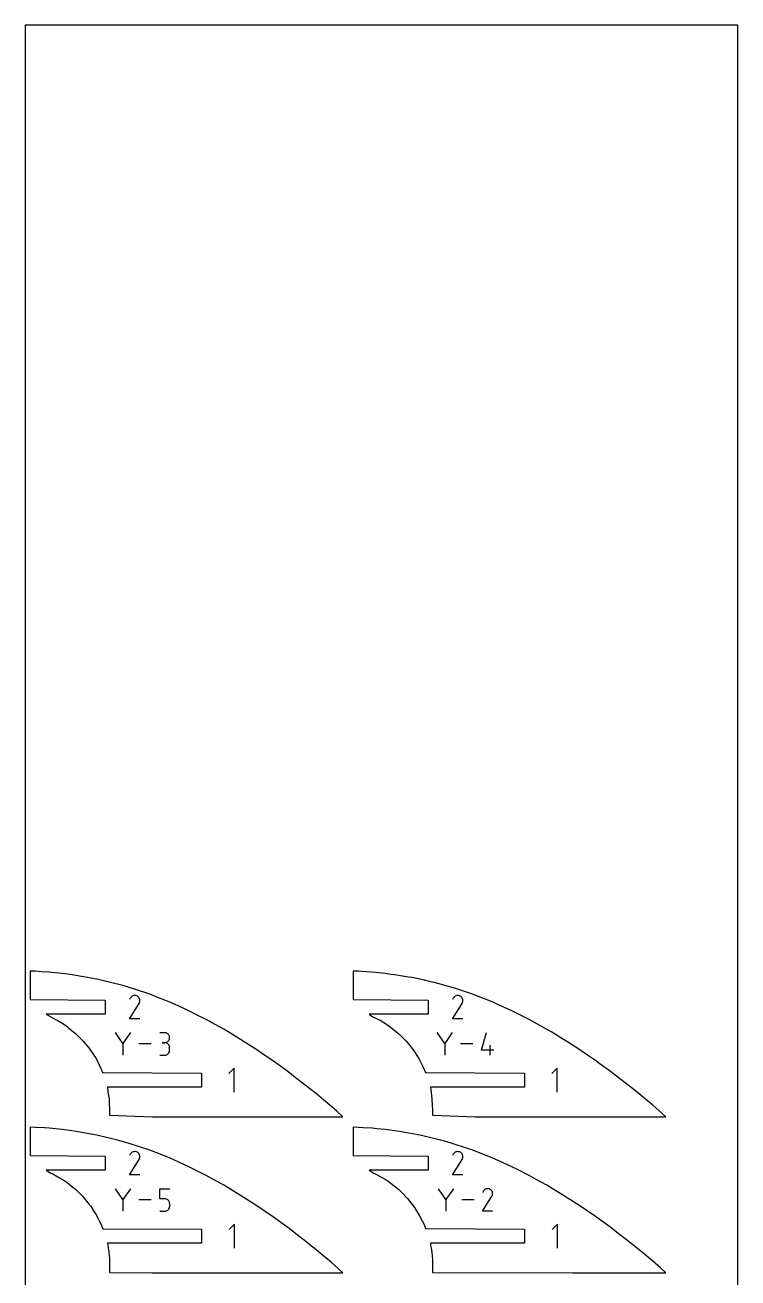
# Model space of a CAD drawing. Extents: x 0 to 8.5, y 0 to 30.
# Drawn here: x 0 to 8.5, y 15.07 to 30 of the extents above; entities that cross this region are included whole.
import ezdxf

# ---------------------------------------------------------------- set-up
doc = ezdxf.new("R2010")
doc.units = 0

msp = doc.modelspace()

# ---------------------------------------------------------------- linework, layer by layer
at = {"layer": 'annotation', "color": 1}
for p, q in [((1.254546, 18.40218), (1.24645, 18.386649)), ((1.260971, 18.41129), (1.254546, 18.40218)), ((1.268679, 18.418896), (1.260971, 18.41129)), ((1.277437, 18.424935), (1.268679, 18.418896)), ((1.287009, 18.429347), (1.277437, 18.424935)), ((1.297161, 18.43207), (1.287009, 18.429347)), ((1.307659, 18.433045), (1.297161, 18.43207)), ((1.318269, 18.43221), (1.307659, 18.433045)), ((1.328756, 18.429504), (1.318269, 18.43221)), ((1.338884, 18.424866), (1.328756, 18.429504)), ((1.347944, 18.418433), (1.338884, 18.424866)), ((1.338884, 18.424866), (1.338884, 18.424866)), ((1.355518, 18.410714), (1.347944, 18.418433)), ((1.361541, 18.401944), (1.355518, 18.410714)), ((1.365944, 18.392362), (1.361541, 18.401944)), ((1.36866, 18.382202), (1.365944, 18.392362)), ((1.369622, 18.371702), (1.36866, 18.382202)), ((1.368762, 18.361099), (1.369622, 18.371702)), ((5.105103, 18.402179), (5.097007, 18.386648)), ((5.111528, 18.411289), (5.105103, 18.402179)), ((5.119236, 18.418895), (5.111528, 18.411289)), ((5.127994, 18.424934), (5.119236, 18.418895)), ((5.137566, 18.429345), (5.127994, 18.424934)), ((5.147718, 18.432069), (5.137566, 18.429345)), ((5.158216, 18.433044), (5.147718, 18.432069)), ((5.168826, 18.432209), (5.158216, 18.433044)), ((5.179312, 18.429503), (5.168826, 18.432209)), ((5.189441, 18.424865), (5.179312, 18.429503)), ((5.1985, 18.418432), (5.189441, 18.424865)), ((5.189441, 18.424865), (5.189441, 18.424865)), ((5.206074, 18.410713), (5.1985, 18.418432)), ((5.212097, 18.401944), (5.206074, 18.410713)), ((5.2165, 18.392361), (5.212097, 18.401944)), ((5.219216, 18.382201), (5.2165, 18.392361)), ((5.220178, 18.371702), (5.219216, 18.382201)), ((5.219319, 18.361098), (5.220178, 18.371702)), ((1.246276, 18.155414), (1.360213, 18.338839)), ((1.360213, 18.338839), (1.360349, 18.339007)), ((1.360213, 18.338839), (1.360213, 18.338839)), ((1.360349, 18.339007), (1.36048, 18.339177)), ((1.36048, 18.339177), (1.360606, 18.33935)), ((1.360606, 18.33935), (1.360728, 18.339527)), ((1.360728, 18.339527), (1.360847, 18.33971)), ((1.360847, 18.33971), (1.360963, 18.3399)), ((1.360963, 18.3399), (1.361079, 18.340099)), ((1.361079, 18.340099), (1.361194, 18.340308)), ((1.361194, 18.340308), (1.36131, 18.340528)), ((1.36131, 18.340528), (1.366014, 18.350629)), ((1.36131, 18.340528), (1.36131, 18.340528)), ((1.366014, 18.350629), (1.368762, 18.361099)), ((5.096833, 18.155416), (5.210769, 18.338838)), ((5.210769, 18.338838), (5.210905, 18.339007)), ((5.210769, 18.338838), (5.210769, 18.338838)), ((5.210905, 18.339007), (5.211036, 18.339177)), ((5.211036, 18.339177), (5.211162, 18.33935)), ((5.211162, 18.33935), (5.211284, 18.339527)), ((5.211284, 18.339527), (5.211403, 18.33971)), ((5.211403, 18.33971), (5.21152, 18.3399)), ((5.21152, 18.3399), (5.211635, 18.340098)), ((5.211635, 18.340098), (5.21175, 18.340307)), ((5.21175, 18.340307), (5.211866, 18.340527)), ((5.211866, 18.340527), (5.21657, 18.350628)), ((5.211866, 18.340527), (5.211866, 18.340527)), ((5.21657, 18.350628), (5.219319, 18.361098)), ((1.36958, 18.155414), (1.246276, 18.155414)), ((5.220136, 18.155416), (5.096833, 18.155416)), ((1.167777, 17.861755), (1.078293, 17.991162)), ((1.257245, 17.991162), (1.167777, 17.861755)), ((1.664711, 17.990842), (1.605139, 17.990842)), ((1.675425, 17.98988), (1.664711, 17.990842)), ((1.685507, 17.987109), (1.675425, 17.98988)), ((1.694788, 17.982698), (1.685507, 17.987109)), ((1.703102, 17.976819), (1.694788, 17.982698)), ((1.71028, 17.969641), (1.703102, 17.976819)), ((1.716155, 17.961335), (1.71028, 17.969641)), ((1.720559, 17.952072), (1.716155, 17.961335)), ((1.723324, 17.942021), (1.720559, 17.952072)), ((1.720559, 17.910548), (1.723324, 17.920637)), ((1.724283, 17.931354), (1.723324, 17.942021)), ((1.723324, 17.920637), (1.724283, 17.931354)), ((1.724283, 17.931354), (1.724283, 17.931354)), ((5.003446, 17.861755), (4.913962, 17.991162)), ((5.092914, 17.991162), (5.003446, 17.861755)), ((5.440808, 17.782525), (5.500296, 17.991153)), ((1.167777, 17.872169), (1.167777, 17.722877)), ((1.504564, 17.857019), (1.357879, 17.857019)), ((1.664711, 17.871698), (1.634883, 17.871698)), ((1.634883, 17.871698), (1.664711, 17.871698)), ((1.664711, 17.871698), (1.675425, 17.87266)), ((1.675425, 17.870736), (1.664711, 17.871698)), ((1.664711, 17.871698), (1.664711, 17.871698)), ((1.675425, 17.87266), (1.685507, 17.875433)), ((1.685507, 17.867965), (1.675425, 17.870736)), ((1.685507, 17.875433), (1.694788, 17.879848)), ((1.694788, 17.863554), (1.685507, 17.867965)), ((1.694788, 17.879848), (1.703102, 17.885736)), ((1.703102, 17.857674), (1.694788, 17.863554)), ((1.703102, 17.885736), (1.71028, 17.892928)), ((1.71028, 17.850496), (1.703102, 17.857674)), ((1.71028, 17.892928), (1.716155, 17.901255)), ((1.716155, 17.842191), (1.71028, 17.850496)), ((1.716155, 17.901255), (1.720559, 17.910548)), ((1.720559, 17.832927), (1.716155, 17.842191)), ((1.723324, 17.822877), (1.720559, 17.832927)), ((1.720559, 17.761657), (1.723324, 17.77171)), ((1.724283, 17.81221), (1.723324, 17.822877)), ((1.723324, 17.77171), (1.724283, 17.782382)), ((1.724283, 17.782382), (1.724283, 17.81221)), ((1.724283, 17.81221), (1.724283, 17.81221)), ((5.003446, 17.872169), (5.003446, 17.722877)), ((5.340232, 17.857019), (5.193548, 17.857019)), ((5.589763, 17.782525), (5.440808, 17.782525)), ((5.545114, 17.722885), (5.545114, 17.842029)), ((1.605139, 17.722894), (1.664711, 17.722894)), ((1.664711, 17.722894), (1.675425, 17.723855)), ((1.664711, 17.722894), (1.664711, 17.722894)), ((1.675425, 17.723855), (1.685507, 17.726625)), ((1.685507, 17.726625), (1.694788, 17.731034)), ((1.694788, 17.731034), (1.703102, 17.736911)), ((1.703102, 17.736911), (1.71028, 17.744088)), ((1.71028, 17.744088), (1.716155, 17.752393)), ((1.716155, 17.752393), (1.720559, 17.761657)), ((2.494734, 17.566332), (2.431704, 17.503284)), ((2.494734, 17.282812), (2.494734, 17.566332)), ((6.345284, 17.566332), (6.282254, 17.503284)), ((6.345284, 17.282812), (6.345284, 17.566332)), ((1.24666, 16.295808), (1.360626, 16.479279)), ((1.254932, 16.542637), (1.246834, 16.527102)), ((1.261359, 16.55175), (1.254932, 16.542637)), ((1.269069, 16.559357), (1.261359, 16.55175)), ((1.277829, 16.565397), (1.269069, 16.559357)), ((1.287404, 16.56981), (1.277829, 16.565397)), ((1.297559, 16.572535), (1.287404, 16.56981)), ((1.30806, 16.57351), (1.297559, 16.572535)), ((1.318672, 16.572674), (1.30806, 16.57351)), ((1.329161, 16.569968), (1.318672, 16.572674)), ((1.339293, 16.565329), (1.329161, 16.569968)), ((1.348354, 16.558894), (1.339293, 16.565329)), ((1.339293, 16.565329), (1.339293, 16.565329)), ((1.355931, 16.551173), (1.348354, 16.558894)), ((1.361955, 16.542401), (1.355931, 16.551173)), ((1.360626, 16.479279), (1.360763, 16.479448)), ((1.360626, 16.479279), (1.360626, 16.479279)), ((1.360763, 16.479448), (1.360893, 16.479618)), ((1.360893, 16.479618), (1.361019, 16.479791)), ((1.361019, 16.479791), (1.361141, 16.479968)), ((1.361141, 16.479968), (1.36126, 16.480151)), ((1.36126, 16.480151), (1.361377, 16.480341)), ((1.361377, 16.480341), (1.361493, 16.48054)), ((1.361493, 16.48054), (1.361608, 16.480748)), ((1.361608, 16.480748), (1.361724, 16.480969)), ((1.361724, 16.480969), (1.366429, 16.491072)), ((1.361724, 16.480969), (1.361724, 16.480969)), ((1.366359, 16.532816), (1.361955, 16.542401)), ((1.369076, 16.522654), (1.366359, 16.532816)), ((1.366429, 16.491072), (1.369178, 16.501545)), ((1.370038, 16.512151), (1.369076, 16.522654)), ((1.369178, 16.501545), (1.370038, 16.512151)), ((5.097375, 16.29582), (5.211332, 16.479275)), ((5.105647, 16.542627), (5.09755, 16.527094)), ((5.112073, 16.551739), (5.105647, 16.542627)), ((5.119783, 16.559346), (5.112073, 16.551739)), ((5.128542, 16.565386), (5.119783, 16.559346)), ((5.138116, 16.569798), (5.128542, 16.565386)), ((5.14827, 16.572523), (5.138116, 16.569798)), ((5.15877, 16.573498), (5.14827, 16.572523)), ((5.169381, 16.572662), (5.15877, 16.573498)), ((5.179869, 16.569956), (5.169381, 16.572662)), ((5.19, 16.565318), (5.179869, 16.569956)), ((5.199061, 16.558884), (5.19, 16.565318)), ((5.19, 16.565318), (5.19, 16.565318)), ((5.206637, 16.551163), (5.199061, 16.558884)), ((5.21266, 16.542392), (5.206637, 16.551163)), ((5.211332, 16.479275), (5.211468, 16.479444)), ((5.211332, 16.479275), (5.211332, 16.479275)), ((5.211468, 16.479444), (5.211599, 16.479614)), ((5.211599, 16.479614), (5.211725, 16.479787)), ((5.211725, 16.479787), (5.211847, 16.479964)), ((5.211847, 16.479964), (5.211966, 16.480147)), ((5.211966, 16.480147), (5.212083, 16.480337)), ((5.212083, 16.480337), (5.212198, 16.480536)), ((5.212198, 16.480536), (5.212314, 16.480744)), ((5.212314, 16.480744), (5.212429, 16.480964)), ((5.212429, 16.480964), (5.217134, 16.491067)), ((5.212429, 16.480964), (5.212429, 16.480964)), ((5.217064, 16.532807), (5.21266, 16.542392)), ((5.21978, 16.522646), (5.217064, 16.532807)), ((5.217134, 16.491067), (5.219883, 16.501539)), ((5.220743, 16.512144), (5.21978, 16.522646)), ((5.219883, 16.501539), (5.220743, 16.512144)), ((1.369996, 16.295808), (1.24666, 16.295808)), ((5.220701, 16.29582), (5.097375, 16.29582)), ((1.167869, 16.002191), (1.078378, 16.131609)), ((1.257344, 16.131609), (1.167869, 16.002191)), ((1.605267, 16.012126), (1.605267, 16.1316)), ((1.605267, 16.1316), (1.724422, 16.1316)), ((5.018734, 16.00219), (4.929242, 16.131608)), ((5.108209, 16.131608), (5.018734, 16.00219)), ((5.495514, 16.128019), (5.486264, 16.123756)), ((5.505325, 16.130651), (5.495514, 16.128019)), ((5.51547, 16.131593), (5.505325, 16.130651)), ((5.525722, 16.130786), (5.51547, 16.131593)), ((5.535856, 16.128171), (5.525722, 16.130786)), ((5.545644, 16.123689), (5.535856, 16.128171)), ((1.167869, 16.012606), (1.167869, 15.863301)), ((1.504684, 15.997455), (1.357987, 15.997455)), ((1.664845, 16.012126), (1.605267, 16.012126)), ((1.675542, 16.01117), (1.664845, 16.012126)), ((1.685615, 16.008412), (1.675542, 16.01117)), ((1.694894, 16.004019), (1.685615, 16.008412)), ((1.703211, 15.998157), (1.694894, 16.004019)), ((1.710395, 15.990992), (1.703211, 15.998157)), ((1.716278, 15.982691), (1.710395, 15.990992)), ((1.720689, 15.97342), (1.716278, 15.982691)), ((5.018734, 16.012605), (5.018734, 15.8633)), ((5.355548, 15.997454), (5.208851, 15.997454)), ((5.456152, 15.863307), (5.566255, 16.040557)), ((5.464144, 16.101767), (5.45632, 16.086759)), ((5.470353, 16.110571), (5.464144, 16.101767)), ((5.477802, 16.11792), (5.470353, 16.110571)), ((5.486264, 16.123756), (5.477802, 16.11792)), ((5.554398, 16.117473), (5.545644, 16.123689)), ((5.545644, 16.123689), (5.545644, 16.123689)), ((5.561718, 16.110013), (5.554398, 16.117473)), ((5.567538, 16.101539), (5.561718, 16.110013)), ((5.566255, 16.040557), (5.566386, 16.04072)), ((5.566255, 16.040557), (5.566255, 16.040557)), ((5.566386, 16.04072), (5.566512, 16.040885)), ((5.566512, 16.040885), (5.566634, 16.041052)), ((5.566634, 16.041052), (5.566752, 16.041223)), ((5.566752, 16.041223), (5.566867, 16.0414)), ((5.566867, 16.0414), (5.56698, 16.041583)), ((5.56698, 16.041583), (5.567092, 16.041775)), ((5.567092, 16.041775), (5.567203, 16.041977)), ((5.567203, 16.041977), (5.567315, 16.042189)), ((5.567315, 16.042189), (5.571861, 16.05195)), ((5.567315, 16.042189), (5.567315, 16.042189)), ((5.571792, 16.092279), (5.567538, 16.101539)), ((5.574417, 16.082461), (5.571792, 16.092279)), ((5.571861, 16.05195), (5.574516, 16.062068)), ((5.575347, 16.072315), (5.574417, 16.082461)), ((5.574516, 16.062068), (5.575347, 16.072315)), ((1.605267, 15.86331), (1.664845, 15.86331)), ((1.664845, 15.86331), (1.675537, 15.864271)), ((1.664845, 15.86331), (1.664845, 15.86331)), ((1.675537, 15.864271), (1.685608, 15.867043)), ((1.685608, 15.867043), (1.694887, 15.871456)), ((1.694887, 15.871456), (1.703204, 15.877342)), ((1.703204, 15.877342), (1.71039, 15.884532)), ((1.71039, 15.884532), (1.716274, 15.892857)), ((1.716274, 15.892857), (1.720687, 15.902148)), ((1.720687, 15.902148), (1.72346, 15.912237)), ((1.72346, 15.963345), (1.720689, 15.97342)), ((1.724422, 15.952633), (1.72346, 15.963345)), ((1.72346, 15.912237), (1.724422, 15.922954)), ((1.724422, 15.922954), (1.724422, 15.952633)), ((1.724422, 15.952633), (1.724422, 15.952633)), ((5.575306, 15.863307), (5.456152, 15.863307)), ((2.49589, 15.706761), (2.43286, 15.643713)), ((2.49589, 15.423241), (2.49589, 15.706761)), ((6.346536, 15.706761), (6.283506, 15.643713)), ((6.346536, 15.423241), (6.346536, 15.706761))]:
    msp.add_line(p, q, dxfattribs=at)
at = {"layer": 'boundary', "color": 5}
for p, q in [((0.0625, 18.724298), (0.0625, 18.386694)), ((0.124291, 18.722057), (0.0625, 18.724298)), ((0.19166, 18.717494), (0.124291, 18.722057)), ((0.285785, 18.711118), (0.19166, 18.717494)), ((0.356872, 18.704001), (0.285785, 18.711118)), ((0.443256, 18.695352), (0.356872, 18.704001)), ((0.510069, 18.686544), (0.443256, 18.695352)), ((0.584153, 18.676778), (0.510069, 18.686544)), ((0.65089, 18.665927), (0.584153, 18.676778)), ((0.721836, 18.654392), (0.65089, 18.665927)), ((3.913075, 18.724298), (3.913075, 18.386694)), ((3.974859, 18.722057), (3.913075, 18.724298)), ((4.016244, 18.719254), (3.974859, 18.722057)), ((4.136351, 18.711118), (4.016244, 18.719254)), ((4.179573, 18.706791), (4.136351, 18.711118)), ((4.29382, 18.695352), (4.179573, 18.706791)), ((4.334421, 18.69), (4.29382, 18.695352)), ((4.434715, 18.676778), (4.334421, 18.69)), ((4.475183, 18.670198), (4.434715, 18.676778)), ((4.572396, 18.654392), (4.475183, 18.670198)), ((0.788061, 18.641568), (0.721836, 18.654392)), ((0.8564, 18.628336), (0.788061, 18.641568)), ((0.921867, 18.613619), (0.8564, 18.628336)), ((0.987946, 18.598764), (0.921867, 18.613619)), ((1.052512, 18.582238), (0.987946, 18.598764)), ((1.11658, 18.565839), (1.052512, 18.582238)), ((1.180163, 18.547592), (1.11658, 18.565839)), ((1.242407, 18.529729), (1.180163, 18.547592)), ((1.304965, 18.509853), (1.242407, 18.529729)), ((4.612501, 18.646626), (4.572396, 18.654392)), ((4.706959, 18.628336), (4.612501, 18.646626)), ((4.74657, 18.619431), (4.706959, 18.628336)), ((4.838503, 18.598764), (4.74657, 18.619431)), ((4.877546, 18.588771), (4.838503, 18.598764)), ((4.967135, 18.565839), (4.877546, 18.588771)), ((5.005566, 18.55481), (4.967135, 18.565839)), ((5.09296, 18.529729), (5.005566, 18.55481)), ((5.130759, 18.517719), (5.09296, 18.529729)), ((5.216087, 18.490608), (5.130759, 18.517719)), ((0.0625, 18.386694), (0.955919, 18.377834)), ((0.955919, 18.377834), (0.955919, 18.210634)), ((1.365535, 18.490608), (1.304965, 18.509853)), ((1.427051, 18.469196), (1.365535, 18.490608)), ((1.486071, 18.448652), (1.427051, 18.469196)), ((1.602218, 18.40308), (1.486071, 18.448652)), ((1.719783, 18.35695), (1.602218, 18.40308)), ((3.913075, 18.386694), (4.806478, 18.377834)), ((4.806478, 18.377834), (4.806478, 18.210634)), ((5.253245, 18.477674), (5.216087, 18.490608)), ((5.336621, 18.448652), (5.253245, 18.477674)), ((5.405861, 18.421484), (5.336621, 18.448652)), ((5.57033, 18.35695), (5.405861, 18.421484)), ((1.832551, 18.306272), (1.719783, 18.35695)), ((1.944338, 18.256035), (1.832551, 18.306272)), ((2.053721, 18.200981), (1.944338, 18.256035)), ((5.637654, 18.326694), (5.57033, 18.35695)), ((5.794882, 18.256035), (5.637654, 18.326694)), ((5.86026, 18.223129), (5.794882, 18.256035)), ((6.010983, 18.147267), (5.86026, 18.223129)), ((0.955919, 18.210634), (0.252261, 18.210634)), ((0.252261, 18.210634), (0.363897, 18.148243)), ((0.363897, 18.148243), (0.382795, 18.139229)), ((0.382795, 18.139229), (0.428756, 18.111129)), ((0.428756, 18.111129), (0.496792, 18.066804)), ((2.160442, 18.147267), (2.053721, 18.200981)), ((2.266507, 18.088529), (2.160442, 18.147267)), ((2.368702, 18.031933), (2.266507, 18.088529)), ((4.806478, 18.210634), (4.102836, 18.210634)), ((4.102836, 18.210634), (4.148599, 18.179664)), ((4.148599, 18.179664), (4.23337, 18.139229)), ((4.23337, 18.139229), (4.279331, 18.111129)), ((4.279331, 18.111129), (4.333153, 18.076064)), ((4.333153, 18.076064), (4.417573, 18.010057)), ((6.074435, 18.112127), (6.010983, 18.147267)), ((6.21924, 18.031933), (6.074435, 18.112127)), ((0.496792, 18.066804), (0.518912, 18.048924)), ((0.518912, 18.048924), (0.600717, 17.982802)), ((0.600717, 17.982802), (0.649909, 17.933884)), ((0.649909, 17.933884), (0.694429, 17.889611)), ((2.471529, 17.970151), (2.368702, 18.031933)), ((2.56961, 17.911221), (2.471529, 17.970151)), ((4.417573, 18.010057), (4.451292, 17.982802)), ((4.451292, 17.982802), (4.496874, 17.937474)), ((4.496874, 17.937474), (4.545004, 17.889611)), ((6.280801, 17.994945), (6.21924, 18.031933)), ((6.420145, 17.911221), (6.280801, 17.994945)), ((0.694429, 17.889611), (0.759726, 17.809649)), ((0.759726, 17.809649), (0.777154, 17.788307)), ((0.777154, 17.788307), (0.846389, 17.682812)), ((2.669272, 17.846978), (2.56961, 17.911221)), ((2.763543, 17.786211), (2.669272, 17.846978)), ((2.860082, 17.720023), (2.763543, 17.786211)), ((4.545004, 17.889611), (4.570547, 17.858331)), ((4.570547, 17.858331), (4.627728, 17.788307)), ((4.627728, 17.788307), (4.696964, 17.682812)), ((6.479848, 17.872736), (6.420145, 17.911221)), ((6.614076, 17.786211), (6.479848, 17.872736)), ((6.671937, 17.74654), (6.614076, 17.786211)), ((0.846389, 17.682812), (0.905211, 17.565001)), ((2.950759, 17.657855), (2.860082, 17.720023)), ((3.044185, 17.590168), (2.950759, 17.657855)), ((4.696964, 17.682812), (4.748756, 17.57917)), ((6.801289, 17.657855), (6.671937, 17.74654)), ((6.857311, 17.617267), (6.801289, 17.657855)), ((0.905211, 17.565001), (0.912276, 17.546151)), ((0.912276, 17.546151), (0.923191, 17.517031)), ((0.923191, 17.517031), (2.103845, 17.508172)), ((2.103845, 17.508172), (2.103845, 17.340972)), ((3.13141, 17.526974), (3.044185, 17.590168)), ((3.221704, 17.458162), (3.13141, 17.526974)), ((4.748756, 17.57917), (4.773766, 17.517032)), ((4.773766, 17.517032), (5.954396, 17.508172)), ((5.954396, 17.508172), (5.954396, 17.340972)), ((6.981939, 17.526974), (6.857311, 17.617267)), ((7.036103, 17.485695), (6.981939, 17.526974)), ((7.156088, 17.394254), (7.036103, 17.485695)), ((2.103845, 17.340972), (0.983054, 17.340972)), ((0.983054, 17.340972), (0.988552, 17.280921)), ((3.305562, 17.394254), (3.221704, 17.458162)), ((3.392674, 17.324615), (3.305562, 17.394254)), ((3.473204, 17.260237), (3.392674, 17.324615)), ((5.954396, 17.340972), (4.833628, 17.340972)), ((4.833628, 17.340972), (4.844932, 17.243517)), ((7.208364, 17.352463), (7.156088, 17.394254)), ((7.323727, 17.260237), (7.208364, 17.352463)), ((0.988552, 17.280921), (1.001233, 17.199206)), ((1.001233, 17.199206), (1.00368, 17.151601)), ((3.557072, 17.18999), (3.473204, 17.260237)), ((3.634283, 17.125319), (3.557072, 17.18999)), ((4.844932, 17.243517), (4.851808, 17.199206)), ((4.851808, 17.199206), (4.855783, 17.121848)), ((7.374074, 17.218067), (7.323727, 17.260237)), ((7.484804, 17.125319), (7.374074, 17.218067)), ((1.00368, 17.151601), (1.007677, 17.073808)), ((1.007677, 17.073808), (1.006794, 17.006878)), ((3.715828, 17.053879), (3.634283, 17.125319)), ((3.788075, 16.98974), (3.715828, 17.053879)), ((4.855783, 17.121848), (4.858251, 17.073808)), ((4.858251, 17.073808), (4.857368, 17.006878)), ((7.55609, 17.063035), (7.484804, 17.125319)), ((7.638649, 16.98974), (7.55609, 17.063035)), ((1.006794, 17.006878), (1.519469, 16.98974)), ((1.519469, 16.98974), (3.788075, 16.98974)), ((4.857368, 17.006878), (5.370043, 16.98974)), ((5.370043, 16.98974), (7.638649, 16.98974)), ((0.126046, 16.862393), (0.0625, 16.86474)), ((0.0625, 16.86474), (0.0625, 16.527123)), ((0.23194, 16.855221), (0.126046, 16.862393)), ((0.286192, 16.851547), (0.23194, 16.855221)), ((0.443685, 16.835781), (0.286192, 16.851547)), ((0.584601, 16.817207), (0.443685, 16.835781)), ((0.722303, 16.794821), (0.584601, 16.817207)), ((0.856885, 16.768765), (0.722303, 16.794821)), ((0.988449, 16.739193), (0.856885, 16.768765)), ((1.1171, 16.706268), (0.988449, 16.739193)), ((3.913385, 16.864739), (3.913385, 16.527123)), ((3.9755, 16.862486), (3.913385, 16.864739)), ((4.032999, 16.858591), (3.9755, 16.862486)), ((4.136995, 16.851547), (4.032999, 16.858591)), ((4.195207, 16.845719), (4.136995, 16.851547)), ((4.294468, 16.835781), (4.195207, 16.845719)), ((4.34819, 16.828699), (4.294468, 16.835781)), ((4.435365, 16.817207), (4.34819, 16.828699)), ((4.488414, 16.808581), (4.435365, 16.817207)), ((4.573049, 16.794821), (4.488414, 16.808581)), ((4.625285, 16.784706), (4.573049, 16.794821)), ((4.707614, 16.768765), (4.625285, 16.784706)), ((4.758964, 16.757221), (4.707614, 16.768765)), ((4.839161, 16.739193), (4.758964, 16.757221)), ((4.889594, 16.726284), (4.839161, 16.739193)), ((4.967795, 16.706268), (4.889594, 16.726284)), ((1.242944, 16.670158), (1.1171, 16.706268)), ((1.366089, 16.631037), (1.242944, 16.670158)), ((1.486642, 16.589081), (1.366089, 16.631037)), ((1.720386, 16.497379), (1.486642, 16.589081)), ((5.017301, 16.69206), (4.967795, 16.706268)), ((5.093622, 16.670158), (5.017301, 16.69206)), ((5.142207, 16.654721), (5.093622, 16.670158)), ((5.216751, 16.631037), (5.142207, 16.654721)), ((5.264428, 16.614442), (5.216751, 16.631037)), ((5.337287, 16.589081), (5.264428, 16.614442)), ((5.426431, 16.554104), (5.337287, 16.589081)), ((0.0625, 16.527123), (0.95623, 16.518263)), ((0.95623, 16.518263), (0.95623, 16.351063)), ((1.944971, 16.396463), (1.720386, 16.497379)), ((3.913385, 16.527123), (4.80697, 16.518263)), ((4.80697, 16.518263), (4.80697, 16.351063)), ((5.571001, 16.497379), (5.426431, 16.554104)), ((5.657429, 16.458538), (5.571001, 16.497379)), ((5.795556, 16.396463), (5.657429, 16.458538)), ((0.95623, 16.351063), (0.250536, 16.351063)), ((0.250536, 16.351063), (0.309157, 16.316909)), ((0.309157, 16.316909), (0.330279, 16.306659)), ((0.330279, 16.306659), (0.409669, 16.261545)), ((2.161105, 16.287696), (1.944971, 16.396463)), ((2.369393, 16.172362), (2.161105, 16.287696)), ((4.80697, 16.351063), (4.10142, 16.351063)), ((4.10142, 16.351063), (4.160042, 16.316909)), ((4.160042, 16.316909), (4.199066, 16.297972)), ((4.199066, 16.297972), (4.323735, 16.224114)), ((5.879313, 16.354308), (5.795556, 16.396463)), ((6.011661, 16.287696), (5.879313, 16.354308)), ((6.092826, 16.242747), (6.011661, 16.287696)), ((0.409669, 16.261545), (0.47285, 16.224114)), ((0.47285, 16.224114), (0.496425, 16.207994)), ((0.496425, 16.207994), (0.554678, 16.160956)), ((0.554678, 16.160956), (0.605323, 16.120061)), ((2.570329, 16.05165), (2.369393, 16.172362)), ((4.323735, 16.224114), (4.34731, 16.207994)), ((4.34731, 16.207994), (4.456208, 16.120061)), ((6.219921, 16.172362), (6.092826, 16.242747)), ((6.298578, 16.125103), (6.219921, 16.172362)), ((0.605323, 16.120061), (0.636385, 16.091455)), ((0.636385, 16.091455), (0.679213, 16.045614)), ((0.679213, 16.045614), (0.709681, 16.013004)), ((0.709681, 16.013004), (0.733389, 15.984122)), ((0.733389, 15.984122), (0.766419, 15.943884)), ((2.764288, 15.92664), (2.570329, 16.05165)), ((4.456208, 16.120061), (4.48727, 16.091455)), ((4.48727, 16.091455), (4.560565, 16.013004)), ((4.560565, 16.013004), (4.617304, 15.943884)), ((6.42083, 16.05165), (6.298578, 16.125103)), ((6.497048, 16.00252), (6.42083, 16.05165)), ((6.614763, 15.92664), (6.497048, 16.00252)), ((0.766419, 15.943884), (0.782504, 15.921236)), ((0.782504, 15.921236), (0.825441, 15.853909)), ((0.825441, 15.853909), (0.854141, 15.807679)), ((2.951529, 15.798283), (2.764288, 15.92664)), ((4.617304, 15.943884), (4.642442, 15.908489)), ((4.642442, 15.908489), (4.668953, 15.865784)), ((4.668953, 15.865784), (4.705026, 15.807679)), ((6.688585, 15.876028), (6.614763, 15.92664)), ((6.801979, 15.798283), (6.688585, 15.876028)), ((0.854141, 15.807679), (0.864158, 15.788906)), ((0.864158, 15.788906), (0.885003, 15.749842)), ((0.885003, 15.749842), (0.897817, 15.722151)), ((0.897817, 15.722151), (0.925762, 15.652433)), ((3.132206, 15.667403), (2.951529, 15.798283)), ((4.705026, 15.807679), (4.735888, 15.749842)), ((4.735888, 15.749842), (4.753362, 15.712079)), ((4.753362, 15.712079), (4.761409, 15.691466)), ((4.761409, 15.691466), (4.774684, 15.65746)), ((6.87342, 15.746526), (6.801979, 15.798283)), ((6.982632, 15.667403), (6.87342, 15.746526)), ((0.925762, 15.652433), (2.105001, 15.648601)), ((2.105001, 15.648601), (2.105001, 15.481401)), ((3.299986, 15.539556), (3.132206, 15.667403)), ((3.306381, 15.534683), (3.299986, 15.539556)), ((3.474046, 15.400666), (3.306381, 15.534683)), ((4.774684, 15.65746), (5.955647, 15.648601)), ((5.955647, 15.648601), (5.955647, 15.481401)), ((7.051681, 15.614781), (6.982632, 15.667403)), ((7.156783, 15.534683), (7.051681, 15.614781)), ((7.22341, 15.481421), (7.156783, 15.534683)), ((2.105001, 15.481401), (0.984284, 15.481401)), ((0.984284, 15.481401), (0.986134, 15.451466)), ((0.986134, 15.451466), (0.990748, 15.4253)), ((0.990748, 15.4253), (0.998186, 15.376426)), ((3.629204, 15.270725), (3.474046, 15.400666)), ((5.955647, 15.481401), (4.835169, 15.481401)), ((4.835169, 15.481401), (4.835767, 15.45653)), ((4.835767, 15.45653), (4.841632, 15.4253)), ((4.841632, 15.4253), (4.849914, 15.370883)), ((7.324425, 15.400666), (7.22341, 15.481421)), ((7.388583, 15.346928), (7.324425, 15.400666)), ((0.998186, 15.376426), (1.005242, 15.302851)), ((1.005242, 15.302851), (1.008201, 15.227189)), ((3.648222, 15.254333), (3.629204, 15.270725)), ((3.788385, 15.130169), (3.648222, 15.254333)), ((4.849914, 15.370883), (4.85711, 15.292094)), ((4.85711, 15.292094), (4.85948, 15.214237)), ((7.485504, 15.265748), (7.388583, 15.346928)), ((7.575348, 15.186884), (7.485504, 15.265748)), ((1.008163, 15.181482), (1.006634, 15.132886)), ((1.006634, 15.132886), (1.517388, 15.130169)), ((1.008201, 15.227189), (1.008163, 15.181482)), ((1.517388, 15.130169), (3.788385, 15.130169)), ((4.859047, 15.181482), (4.857518, 15.132886)), ((4.857518, 15.132886), (6.530632, 15.130169)), ((4.85948, 15.214237), (4.859047, 15.181482)), ((6.530632, 15.130169), (7.039834, 15.130169)), ((7.039834, 15.130169), (7.22241, 15.130169)), ((7.22241, 15.130169), (7.639269, 15.130169)), ((7.639269, 15.130169), (7.575348, 15.186884))]:
    msp.add_line(p, q, dxfattribs=at)
at = {"layer": 'frame', "color": 5}
for p, q in [((8.5, 30), (0, 30)), ((0, 30), (0, 0)), ((8.5, 0), (8.5, 30))]:
    msp.add_line(p, q, dxfattribs=at)

doc.saveas('drawing.dxf')
